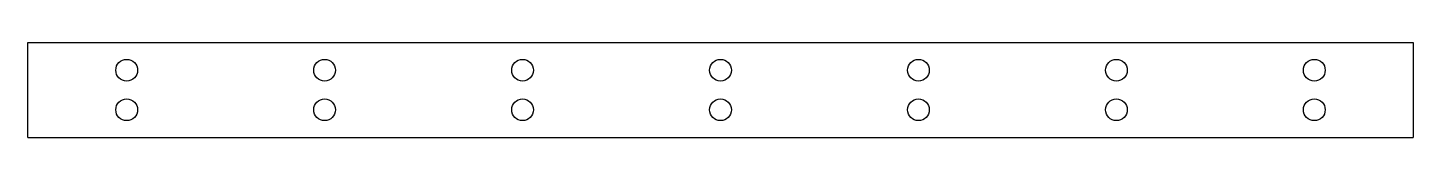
# Model space of a CAD drawing. Extents: x -175 to 175, y -104 to -80.
import ezdxf

# ---------------------------------------------------------------- set-up
doc = ezdxf.new("R2010")
doc.units = 0
doc.layers.add('VISIBLE', color=7, linetype='CONTINUOUS')

msp = doc.modelspace()

# ---------------------------------------------------------------- linework, layer by layer
at = {"layer": 'VISIBLE'}
for p, q in [((-175, -80), (175, -80)), ((-175, -104), (-175, -80)), ((175, -80), (175, -104)), ((-175, -104), (175, -104))]:
    msp.add_line(p, q, dxfattribs=at)
for centre in [(-150, -87), (-100, -87), (-50, -87), (0, -87), (50, -87), (100, -87), (150, -87), (-150, -97), (-100, -97), (-50, -97), (0, -97), (50, -97), (100, -97), (150, -97)]:
    msp.add_circle(centre, 2.75, dxfattribs=at)

doc.saveas('drawing.dxf')
